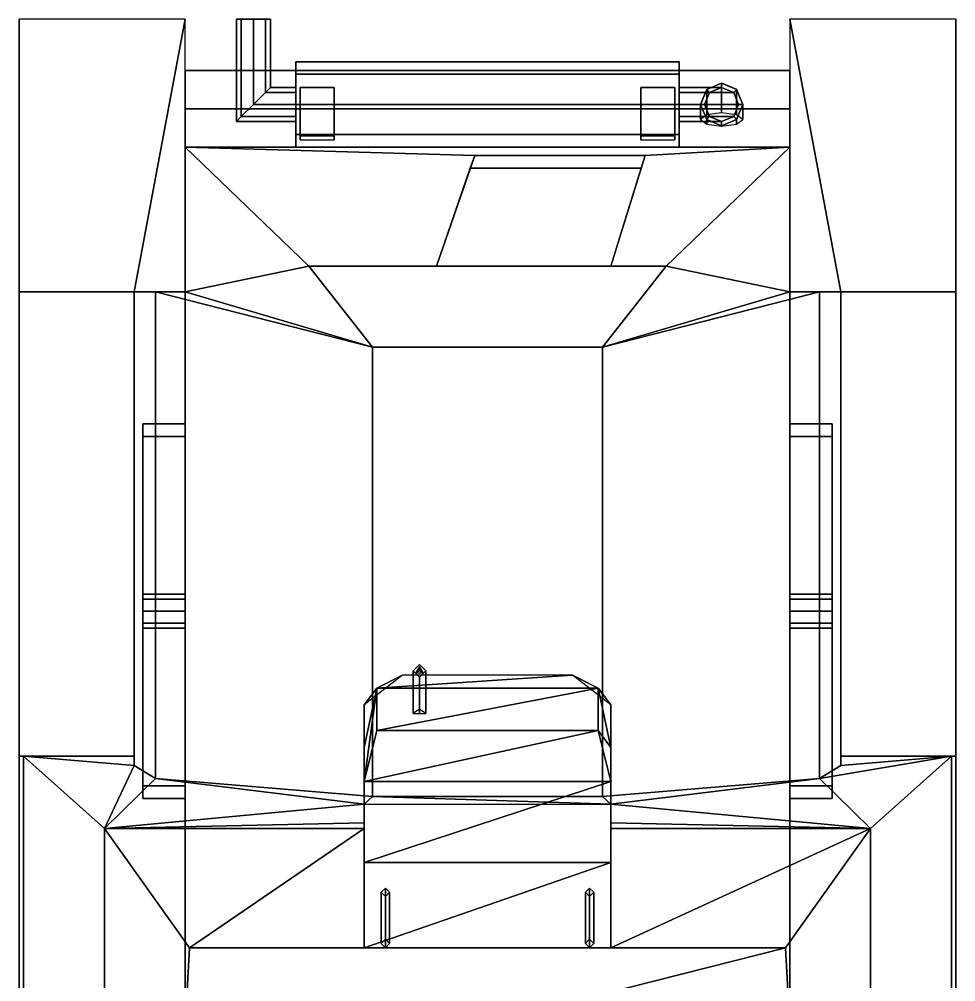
# Model space of a CAD drawing. Extents: x -1.1 to 1.1, y -2.21 to 2.31.
# Drawn here: x -1.1 to 1.1, y 0.05 to 2.31 of the extents above; entities that cross this region are included whole.
import ezdxf

# ---------------------------------------------------------------- set-up
doc = ezdxf.new("R2010")
doc.units = 0
doc.layers.get('0').update_dxf_attribs({"linetype": 'CONTINUOUS'})
doc.layers.add('FENDERS', color=6, linetype='CONTINUOUS')
doc.layers.add('SUSPENSION', color=5, linetype='CONTINUOUS')

msp = doc.modelspace()

# ---------------------------------------------------------------- linework, layer by layer
for points in [[(-0.59, 2.31, 1.09), (-0.5217, 2.31, 1.1183), (-0.51, 2.31, 1.09), (-0.5783, 2.31, 1.0617)], [(-0.5783, 2.31, 1.1183), (-0.55, 2.31, 1.13), (-0.5217, 2.31, 1.1183), (-0.59, 2.31, 1.09)], [(-0.59, 2.07, 1.09), (-0.5783, 2.0817, 1.1183), (-0.5783, 2.31, 1.1183), (-0.59, 2.31, 1.09)], [(-0.5783, 2.0817, 1.0617), (-0.59, 2.07, 1.09), (-0.59, 2.31, 1.09), (-0.5783, 2.31, 1.0617)], [(-0.5783, 2.31, 1.0617), (-0.51, 2.31, 1.09), (-0.5217, 2.31, 1.0617), (-0.55, 2.31, 1.05)], [(-0.5783, 2.0817, 1.1183), (-0.55, 2.11, 1.13), (-0.55, 2.31, 1.13), (-0.5783, 2.31, 1.1183)], [(-0.55, 2.11, 1.05), (-0.5783, 2.0817, 1.0617), (-0.5783, 2.31, 1.0617), (-0.55, 2.31, 1.05)], [(-0.5217, 2.1383, 1.0617), (-0.55, 2.11, 1.05), (-0.55, 2.31, 1.05), (-0.5217, 2.31, 1.0617)], [(-0.55, 2.11, 1.13), (-0.5217, 2.1383, 1.1183), (-0.5217, 2.31, 1.1183), (-0.55, 2.31, 1.13)], [(-0.51, 2.15, 1.09), (-0.5217, 2.1383, 1.0617), (-0.5217, 2.31, 1.0617), (-0.51, 2.31, 1.09)], [(-0.5217, 2.1383, 1.1183), (-0.51, 2.15, 1.09), (-0.51, 2.31, 1.09), (-0.5217, 2.31, 1.1183)], [(0.45, 2.21, 1.09), (0.45, 2.1807, 1.0193), (-0.45, 2.1807, 1.0193), (-0.45, 2.21, 1.09)], [(0.45, 2.1807, 1.1607), (0.45, 2.21, 1.09), (-0.45, 2.21, 1.09), (-0.45, 2.1807, 1.1607)], [(-0.45, 2.21, 1.09), (-0.45, 2.1807, 1.0193), (-0.45, 2.1383, 1.0617), (-0.45, 2.15, 1.09)], [(-0.45, 2.1807, 1.1607), (-0.45, 2.21, 1.09), (-0.45, 2.15, 1.09), (-0.45, 2.1383, 1.1183)], [(0.45, 2.1807, 1.0193), (0.45, 2.21, 1.09), (0.45, 2.15, 1.09), (0.45, 2.1383, 1.0617)], [(0.45, 2.21, 1.09), (0.45, 2.1807, 1.1607), (0.45, 2.1383, 1.1183), (0.45, 2.15, 1.09)], [(-0.71, 2.01, 1.05), (-0.71, 2.19, 0.42), (-0.71, -1.46, 1), (-0.71, 0.5689, 1.0497)], [(-0.71, 2.19, 0.42), (-0.71, 2.1, 0.33), (-0.71, -1.35, 0.33), (-0.71, -1.46, 1)], [(0.71, 2.01, 1.05), (0.71, 2.19, 0.42), (-0.71, 2.19, 0.42), (-0.71, 2.01, 1.05)], [(0.71, 2.19, 0.42), (0.71, 2.1, 0.33), (-0.71, 2.1, 0.33), (-0.71, 2.19, 0.42)], [(-0.45, 2.1807, 1.0193), (-0.45, 2.11, 0.99), (-0.45, 2.11, 1.05), (-0.45, 2.1383, 1.0617)], [(0.45, 2.1807, 1.0193), (0.45, 2.11, 0.99), (-0.45, 2.11, 0.99), (-0.45, 2.1807, 1.0193)], [(0.45, 2.11, 1.19), (0.45, 2.1807, 1.1607), (-0.45, 2.1807, 1.1607), (-0.45, 2.11, 1.19)], [(-0.45, 2.11, 1.19), (-0.45, 2.1807, 1.1607), (-0.45, 2.1383, 1.1183), (-0.45, 2.11, 1.13)], [(0.45, 2.11, 0.99), (0.45, 2.1807, 1.0193), (0.45, 2.1383, 1.0617), (0.45, 2.11, 1.05)], [(0.45, 2.1807, 1.1607), (0.45, 2.11, 1.19), (0.45, 2.11, 1.13), (0.45, 2.1383, 1.1183)], [(0.71, -1.46, 1), (0.71, 2.19, 0.42), (0.71, 2.01, 1.05), (0.71, 0.5689, 1.0497)], [(0.71, -1.35, 0.33), (0.71, 2.1, 0.33), (0.71, 2.19, 0.42), (0.71, -1.46, 1)], [(-0.51, 2.15, 1.09), (-0.5217, 2.1383, 1.1183), (-0.45, 2.1383, 1.1183), (-0.45, 2.15, 1.09)], [(-0.5217, 2.1383, 1.0617), (-0.51, 2.15, 1.09), (-0.45, 2.15, 1.09), (-0.45, 2.1383, 1.0617)], [(-0.44, 2.15, 0.99), (-0.44, 2.0271, 0.99), (-0.36, 2.0271, 0.99), (-0.36, 2.15, 0.99)], [(-0.36, 2.15, 0.96), (-0.36, 2.0357, 0.96), (-0.44, 2.0357, 0.96), (-0.44, 2.15, 0.96)], [(-0.44, 2.15, 0.96), (-0.44, 2.0357, 0.96), (-0.44, 2.0271, 0.99), (-0.44, 2.15, 0.99)], [(-0.36, 2.15, 0.99), (-0.36, 2.15, 0.96), (-0.44, 2.15, 0.96), (-0.44, 2.15, 0.99)], [(-0.36, 2.0271, 0.99), (-0.36, 2.0357, 0.96), (-0.36, 2.15, 0.96), (-0.36, 2.15, 0.99)], [(0.36, 2.15, 0.99), (0.36, 2.0271, 0.99), (0.44, 2.0271, 0.99), (0.44, 2.15, 0.99)], [(0.44, 2.15, 0.96), (0.44, 2.0357, 0.96), (0.36, 2.0357, 0.96), (0.36, 2.15, 0.96)], [(0.44, 2.15, 0.99), (0.44, 2.15, 0.96), (0.36, 2.15, 0.96), (0.36, 2.15, 0.99)], [(0.36, 2.15, 0.96), (0.36, 2.0357, 0.96), (0.36, 2.0271, 0.99), (0.36, 2.15, 0.99)], [(0.44, 2.0271, 0.99), (0.44, 2.0357, 0.96), (0.44, 2.15, 0.96), (0.44, 2.15, 0.99)], [(0.55, 2.15, 1.09), (0.5217, 2.1383, 1.0617), (0.45, 2.1383, 1.0617), (0.45, 2.15, 1.09)], [(0.5783, 2.1383, 1.1183), (0.55, 2.15, 1.09), (0.45, 2.15, 1.09), (0.45, 2.1383, 1.1183)], [(0.55, 2.0902, 0.7694), (0.515, 2.0856, 0.7856), (0.515, 2.1454, 0.8454), (0.55, 2.16, 0.8393)], [(0.55, 2.16, 0.96), (0.515, 2.1454, 0.96), (0.5217, 2.1383, 0.96), (0.55, 2.15, 0.96)], [(0.55, 2.16, 0.8393), (0.515, 2.1454, 0.8454), (0.515, 2.1454, 0.96), (0.55, 2.16, 0.96)], [(0.5217, 2.1383, 1.0617), (0.55, 2.15, 1.09), (0.55, 2.15, 0.96), (0.5217, 2.1383, 0.96)], [(0.585, 2.0856, 0.7856), (0.55, 2.0902, 0.7694), (0.55, 2.16, 0.8393), (0.585, 2.1454, 0.8454)], [(0.585, 2.1454, 0.8454), (0.55, 2.16, 0.8393), (0.55, 2.16, 0.96), (0.585, 2.1454, 0.96)], [(0.5854, 2.1454, 0.96), (0.5503, 2.1597, 0.96), (0.55, 2.15, 0.96), (0.5783, 2.1383, 0.96)], [(0.55, 2.15, 1.09), (0.5783, 2.1383, 1.1183), (0.5783, 2.1383, 0.96), (0.55, 2.15, 0.96)], [(-0.5217, 2.1383, 1.1183), (-0.55, 2.11, 1.13), (-0.45, 2.11, 1.13), (-0.45, 2.1383, 1.1183)], [(-0.55, 2.11, 1.05), (-0.5217, 2.1383, 1.0617), (-0.45, 2.1383, 1.0617), (-0.45, 2.11, 1.05)], [(0.5217, 2.1383, 1.0617), (0.51, 2.11, 1.05), (0.45, 2.11, 1.05), (0.45, 2.1383, 1.0617)], [(0.59, 2.11, 1.13), (0.5783, 2.1383, 1.1183), (0.45, 2.1383, 1.1183), (0.45, 2.11, 1.13)], [(0.515, 2.1454, 0.8454), (0.5, 2.11, 0.86), (0.5, 2.11, 0.96), (0.515, 2.1454, 0.96)], [(0.515, 2.0856, 0.7856), (0.5, 2.0744, 0.8244), (0.5, 2.11, 0.86), (0.515, 2.1454, 0.8454)], [(0.5146, 2.1454, 0.96), (0.5003, 2.1103, 0.96), (0.51, 2.11, 0.96), (0.5217, 2.1383, 0.96)], [(0.51, 2.11, 1.05), (0.5217, 2.1383, 1.0617), (0.5217, 2.1383, 0.96), (0.51, 2.11, 0.96)], [(0.6, 2.11, 0.96), (0.5854, 2.145, 0.96), (0.5783, 2.1383, 0.96), (0.59, 2.11, 0.96)], [(0.5783, 2.1383, 1.1183), (0.59, 2.11, 1.13), (0.59, 2.11, 0.96), (0.5783, 2.1383, 0.96)], [(0.6, 2.11, 0.86), (0.585, 2.1454, 0.8454), (0.585, 2.1454, 0.96), (0.6, 2.11, 0.96)], [(0.6, 2.0744, 0.8244), (0.585, 2.0856, 0.7856), (0.585, 2.1454, 0.8454), (0.6, 2.11, 0.86)], [(-0.5783, 2.0817, 1.0617), (-0.55, 2.11, 1.05), (-0.45, 2.11, 1.05), (-0.45, 2.0817, 1.0617)], [(-0.55, 2.11, 1.13), (-0.5783, 2.0817, 1.1183), (-0.45, 2.0817, 1.1183), (-0.45, 2.11, 1.13)], [(-0.45, 2.11, 0.99), (-0.45, 2.0393, 1.0193), (-0.45, 2.0817, 1.0617), (-0.45, 2.11, 1.05)], [(0.45, 2.11, 0.99), (0.45, 2.0393, 1.0193), (-0.45, 2.0393, 1.0193), (-0.45, 2.11, 0.99)], [(0.45, 2.0393, 1.1607), (0.45, 2.11, 1.19), (-0.45, 2.11, 1.19), (-0.45, 2.0393, 1.1607)], [(-0.45, 2.0393, 1.1607), (-0.45, 2.11, 1.19), (-0.45, 2.11, 1.13), (-0.45, 2.0817, 1.1183)], [(0.45, 2.0393, 1.0193), (0.45, 2.11, 0.99), (0.45, 2.11, 1.05), (0.45, 2.0817, 1.0617)], [(0.45, 2.11, 1.19), (0.45, 2.0393, 1.1607), (0.45, 2.0817, 1.1183), (0.45, 2.11, 1.13)], [(0.51, 2.11, 1.05), (0.5217, 2.0817, 1.0617), (0.45, 2.0817, 1.0617), (0.45, 2.11, 1.05)], [(0.5783, 2.0817, 1.1183), (0.59, 2.11, 1.13), (0.45, 2.11, 1.13), (0.45, 2.0817, 1.1183)], [(0.5, 2.11, 0.96), (0.5146, 2.075, 0.96), (0.5217, 2.0817, 0.96), (0.51, 2.11, 0.96)], [(0.5, 2.11, 0.86), (0.515, 2.0746, 0.8746), (0.515, 2.0746, 0.96), (0.5, 2.11, 0.96)], [(0.5, 2.0744, 0.8244), (0.515, 2.0633, 0.8633), (0.515, 2.0746, 0.8746), (0.5, 2.11, 0.86)], [(0.5217, 2.0817, 1.0617), (0.51, 2.11, 1.05), (0.51, 2.11, 0.96), (0.5217, 2.0817, 0.96)], [(0.59, 2.11, 1.13), (0.5783, 2.0817, 1.1183), (0.5783, 2.0817, 0.96), (0.59, 2.11, 0.96)], [(0.5854, 2.0746, 0.96), (0.5997, 2.1097, 0.96), (0.59, 2.11, 0.96), (0.5783, 2.0817, 0.96)], [(0.585, 2.0746, 0.8746), (0.6, 2.11, 0.86), (0.6, 2.11, 0.96), (0.585, 2.0746, 0.96)], [(0.585, 2.0633, 0.8633), (0.6, 2.0744, 0.8244), (0.6, 2.11, 0.86), (0.585, 2.0746, 0.8746)], [(-0.71, -1.35, 0.33), (-0.71, 2.1, 0.33), (0.71, 2.1, 0.33), (0.71, -1.35, 0.33)], [(-0.59, 2.07, 1.09), (-0.5783, 2.0817, 1.0617), (-0.45, 2.0817, 1.0617), (-0.45, 2.07, 1.09)], [(-0.5783, 2.0817, 1.1183), (-0.59, 2.07, 1.09), (-0.45, 2.07, 1.09), (-0.45, 2.0817, 1.1183)], [(-0.45, 2.01, 1.09), (-0.45, 2.0393, 1.1607), (-0.45, 2.0817, 1.1183), (-0.45, 2.07, 1.09)], [(-0.45, 2.0393, 1.0193), (-0.45, 2.01, 1.09), (-0.45, 2.07, 1.09), (-0.45, 2.0817, 1.0617)], [(0.45, 2.0393, 1.1607), (0.45, 2.01, 1.09), (0.45, 2.07, 1.09), (0.45, 2.0817, 1.1183)], [(0.45, 2.01, 1.09), (0.45, 2.0393, 1.0193), (0.45, 2.0817, 1.0617), (0.45, 2.07, 1.09)], [(0.5217, 2.0817, 1.0617), (0.55, 2.07, 1.09), (0.45, 2.07, 1.09), (0.45, 2.0817, 1.0617)], [(0.55, 2.07, 1.09), (0.5783, 2.0817, 1.1183), (0.45, 2.0817, 1.1183), (0.45, 2.07, 1.09)], [(0.5146, 2.0746, 0.96), (0.5497, 2.0603, 0.96), (0.55, 2.07, 0.96), (0.5217, 2.0817, 0.96)], [(0.55, 2.07, 1.09), (0.5217, 2.0817, 1.0617), (0.5217, 2.0817, 0.96), (0.55, 2.07, 0.96)], [(0.5783, 2.0817, 1.1183), (0.55, 2.07, 1.09), (0.55, 2.07, 0.96), (0.5783, 2.0817, 0.96)], [(0.55, 2.06, 0.96), (0.585, 2.0746, 0.96), (0.5783, 2.0817, 0.96), (0.55, 2.07, 0.96)], [(0.515, 2.0746, 0.8746), (0.55, 2.06, 0.8807), (0.55, 2.06, 0.96), (0.515, 2.0746, 0.96)], [(0.515, 2.0633, 0.8633), (0.55, 2.0587, 0.8794), (0.55, 2.06, 0.8807), (0.515, 2.0746, 0.8746)], [(0.55, 2.06, 0.8807), (0.585, 2.0746, 0.8746), (0.585, 2.0746, 0.96), (0.55, 2.06, 0.96)], [(0.55, 2.0587, 0.8794), (0.585, 2.0633, 0.8633), (0.585, 2.0746, 0.8746), (0.55, 2.06, 0.8807)], [(0.45, 2.0393, 1.0193), (0.45, 2.01, 1.09), (-0.45, 2.01, 1.09), (-0.45, 2.0393, 1.0193)], [(0.45, 2.01, 1.09), (0.45, 2.0393, 1.1607), (-0.45, 2.0393, 1.1607), (-0.45, 2.01, 1.09)], [(-0.12, 1.73, 1.24), (-0.03, 1.99, 1.0636), (-0.71, 2.01, 1.05), (-0.42, 1.73, 1.24)], [(0.37, 1.99, 1.0636), (0.71, 2.01, 1.05), (-0.71, 2.01, 1.05), (-0.03, 1.99, 1.0636)], [(-0.71, 2.01, 1.05), (-0.71, 2.01, 1.05), (-0.71, 1.67, 1.2), (-0.42, 1.73, 1.24)], [(-0.71, 2.01, 1.05), (-0.71, 2.01, 1.05), (-0.71, 1.67, 1.05), (-0.71, 1.67, 1.2)], [(-0.12, 1.73, 1.24), (-0.0404, 1.96, 1.22), (-0.03, 1.99, 1.1), (-0.03, 1.99, 1.0636)], [(0.3608, 1.96, 1.22), (0.37, 1.99, 1.1), (-0.03, 1.99, 1.1), (-0.0404, 1.96, 1.22)], [(0.37, 1.99, 1.1), (0.37, 1.99, 1.0636), (-0.03, 1.99, 1.0636), (-0.03, 1.99, 1.1)], [(0.42, 1.73, 1.24), (0.71, 2.01, 1.05), (0.37, 1.99, 1.0636), (0.29, 1.73, 1.24)], [(0.37, 1.99, 1.0636), (0.37, 1.99, 1.1), (0.3608, 1.96, 1.22), (0.29, 1.73, 1.24)], [(0.71, 1.67, 1.2), (0.71, 2.01, 1.05), (0.71, 2.01, 1.05), (0.42, 1.73, 1.24)], [(0.71, 1.67, 1.05), (0.71, 2.01, 1.05), (0.71, 2.01, 1.05), (0.71, 1.67, 1.2)], [(0.29, 1.73, 1.24), (0.3608, 1.96, 1.22), (-0.0404, 1.96, 1.22), (-0.12, 1.73, 1.24)], [(-0.71, 1.67, 1.2), (-0.71, 1.67, 1.2), (-0.27, 1.54, 1.35), (-0.42, 1.73, 1.24)], [(0.27, 1.54, 1.35), (0.42, 1.73, 1.24), (-0.42, 1.73, 1.24), (-0.27, 1.54, 1.35)], [(0.71, 1.67, 1.2), (0.42, 1.73, 1.24), (0.42, 1.73, 1.24), (0.27, 1.54, 1.35)], [(-0.83, 1.67, 1.09), (-0.71, 1.67, 1.09), (-0.71, 1.67, 0.97), (-0.83, 1.67, 0.97)], [(-0.83, 0.5577, 1.09), (-0.83, 1.67, 1.09), (-0.83, 1.67, 0.97), (-0.83, 0.58, 1.01)], [(-0.78, 1.67, 1.2), (-0.71, 1.67, 1.2), (-0.71, 1.67, 1.05), (-0.83, 1.67, 1.09)], [(-0.78, 0.527, 1.2), (-0.78, 1.67, 1.2), (-0.83, 1.67, 1.09), (-0.83, 0.5577, 1.09)], [(-0.27, 1.54, 1.35), (-0.71, 1.67, 1.2), (-0.71, 1.67, 1.2), (-0.78, 1.67, 1.2)], [(-0.27, 0.4852, 1.35), (-0.27, 1.54, 1.35), (-0.78, 1.67, 1.2), (-0.78, 0.527, 1.2)], [(0.78, 1.67, 1.2), (0.71, 1.67, 1.2), (0.71, 1.67, 1.2), (0.27, 1.54, 1.35)], [(0.78, 0.527, 1.2), (0.78, 1.67, 1.2), (0.27, 1.54, 1.35), (0.27, 0.4852, 1.35)], [(0.83, 1.67, 0.97), (0.71, 1.67, 0.97), (0.71, 1.67, 1.09), (0.83, 1.67, 1.09)], [(0.83, 1.67, 1.09), (0.71, 1.67, 1.05), (0.71, 1.67, 1.2), (0.78, 1.67, 1.2)], [(0.83, 0.5577, 1.09), (0.83, 1.67, 1.09), (0.78, 1.67, 1.2), (0.78, 0.527, 1.2)], [(0.83, 0.58, 1.01), (0.83, 1.67, 0.97), (0.83, 1.67, 1.09), (0.83, 0.5577, 1.09)], [(0.27, 0.4852, 1.35), (0.27, 1.54, 1.35), (-0.27, 1.54, 1.35), (-0.27, 0.4852, 1.35)], [(-0.175, 0.78, 1.9), (-0.16, 0.765, 1.9), (-0.145, 0.78, 1.9), (-0.16, 0.795, 1.9)], [(-0.16, 0.795, 1.69), (-0.175, 0.78, 1.69), (-0.175, 0.78, 1.9), (-0.16, 0.795, 1.9)], [(-0.145, 0.78, 1.69), (-0.16, 0.795, 1.69), (-0.16, 0.795, 1.9), (-0.145, 0.78, 1.9)], [(-0.26, 0.739, 1.57), (-0.2, 0.77, 1.47), (-0.29, 0.7, 1.45), (-0.26, 0.739, 1.57)], [(0.2, 0.77, 1.47), (-0.2, 0.77, 1.47), (-0.26, 0.739, 1.57), (0.2, 0.77, 1.47)], [(0.2, 0.77, 1.47), (-0.26, 0.739, 1.57), (0.26, 0.739, 1.57), (0.2, 0.77, 1.47)], [(-0.175, 0.78, 1.73), (-0.16, 0.765, 1.715), (-0.16, 0.69, 1.715), (-0.175, 0.68, 1.73)], [(-0.16, 0.765, 1.745), (-0.175, 0.78, 1.73), (-0.175, 0.68, 1.73), (-0.16, 0.68, 1.745)], [(-0.175, 0.78, 1.69), (-0.16, 0.765, 1.69), (-0.16, 0.765, 1.9), (-0.175, 0.78, 1.9)], [(-0.16, 0.79, 1.9), (-0.1687, 0.775, 1.9), (-0.16, 0.78, 2.9)], [(-0.1687, 0.775, 1.9), (-0.1513, 0.775, 1.9), (-0.16, 0.78, 2.9)], [(-0.1513, 0.775, 1.9), (-0.16, 0.79, 1.9), (-0.16, 0.78, 2.9)], [(-0.145, 0.78, 1.73), (-0.16, 0.765, 1.745), (-0.16, 0.68, 1.745), (-0.145, 0.68, 1.73)], [(-0.16, 0.765, 1.715), (-0.145, 0.78, 1.73), (-0.145, 0.68, 1.73), (-0.16, 0.69, 1.715)], [(-0.16, 0.765, 1.69), (-0.145, 0.78, 1.69), (-0.145, 0.78, 1.9), (-0.16, 0.765, 1.9)], [(0.26, 0.739, 1.57), (0.29, 0.7, 1.45), (0.2, 0.77, 1.47), (0.26, 0.739, 1.57)], [(-0.26, 0.739, 1.57), (-0.29, 0.6, 1.6), (-0.29, 0.52, 1.89), (-0.26, 0.739, 1.57)], [(-0.29, 0.52, 1.89), (-0.26, 0.64, 1.89), (-0.26, 0.739, 1.57), (-0.29, 0.52, 1.89)], [(-0.26, 0.739, 1.57), (-0.29, 0.7, 1.45), (-0.29, 0.6, 1.6), (-0.26, 0.739, 1.57)], [(0.26, 0.739, 1.57), (-0.26, 0.64, 1.89), (0.26, 0.64, 1.89), (0.26, 0.739, 1.57)], [(0.26, 0.739, 1.57), (-0.26, 0.739, 1.57), (-0.26, 0.64, 1.89), (0.26, 0.739, 1.57)], [(0.26, 0.64, 1.89), (0.29, 0.6, 1.6), (0.26, 0.739, 1.57), (0.26, 0.64, 1.89)], [(0.29, 0.6, 1.6), (0.29, 0.7, 1.45), (0.26, 0.739, 1.57), (0.29, 0.6, 1.6)], [(-0.29, 0.4668, 1.4163), (-0.29, 0.4233, 1.5721), (-0.29, 0.7, 1.45), (-0.29, 0.4668, 1.4163)], [(-0.29, 0.7, 1.45), (-0.29, 0.4233, 1.5721), (-0.29, 0.6, 1.6), (-0.29, 0.7, 1.45)], [(0.29, 0.4233, 1.5721), (0.29, 0.4668, 1.4163), (0.29, 0.7, 1.45), (0.29, 0.4233, 1.5721)], [(0.29, 0.4233, 1.5721), (0.29, 0.7, 1.45), (0.29, 0.6, 1.6), (0.29, 0.4233, 1.5721)], [(-0.29, 0.52, 1.89), (0.26, 0.64, 1.89), (-0.26, 0.64, 1.89), (-0.29, 0.52, 1.89)], [(-0.29, 0.52, 1.89), (0.29, 0.52, 1.89), (0.26, 0.64, 1.89), (-0.29, 0.52, 1.89)], [(0.26, 0.64, 1.89), (0.29, 0.52, 1.89), (0.29, 0.6, 1.6), (0.26, 0.64, 1.89)], [(-0.29, 0.41, 1.62), (-0.29, 0.52, 1.89), (-0.29, 0.6, 1.6), (-0.29, 0.41, 1.62)], [(-0.29, 0.4233, 1.5721), (-0.29, 0.41, 1.62), (-0.29, 0.6, 1.6), (-0.29, 0.4233, 1.5721)], [(0.29, 0.52, 1.89), (0.29, 0.41, 1.62), (0.29, 0.6, 1.6), (0.29, 0.52, 1.89)], [(0.29, 0.41, 1.62), (0.29, 0.4233, 1.5721), (0.29, 0.6, 1.6), (0.29, 0.41, 1.62)], [(-0.9, -0.79, 1.65), (-0.9, 0.41, 1.62), (-1.09, 0.58, 1.01), (-1.09, -1, 1.07)], [(-0.9, 0.41, 1.62), (-0.83, 0.5577, 1.09), (-1.09, 0.58, 1.01), (-0.9, 0.41, 1.62)], [(-0.83, 0.5577, 1.09), (-0.83, 0.58, 1.01), (-1.09, 0.58, 1.01), (-0.83, 0.5577, 1.09)], [(-0.71, -1.46, 1), (-0.71, 0.5577, 1.0899), (-0.71, 0.5689, 1.0497)], [(0.71, -1.46, 1), (0.71, 0.5689, 1.0497), (0.71, 0.5577, 1.0899), (0.71, -1.46, 1)], [(0.9, 0.41, 1.62), (1.09, 0.58, 1.01), (0.78, 0.527, 1.2), (0.9, 0.41, 1.62)], [(1.09, 0.58, 1.01), (0.83, 0.5577, 1.09), (0.78, 0.527, 1.2), (1.09, 0.58, 1.01)], [(1.09, 0.58, 1.01), (0.83, 0.58, 1.01), (0.83, 0.5577, 1.09), (1.09, 0.58, 1.01)], [(1.09, -1, 1.07), (1.09, 0.58, 1.01), (0.9, 0.41, 1.62), (0.9, -0.79, 1.65)], [(-0.9, 0.41, 1.62), (-0.78, 0.527, 1.2), (-0.83, 0.5577, 1.09), (-0.9, 0.41, 1.62)], [(-0.71, -1.46, 1), (-0.71, -1.4298, 1.09), (-0.71, 0.5577, 1.0899)], [(0.71, -1.46, 1), (0.71, 0.5577, 1.0899), (0.71, -1.4298, 1.09), (0.71, -1.46, 1)], [(-0.9, 0.41, 1.62), (-0.29, 0.4668, 1.4163), (-0.78, 0.527, 1.2), (-0.9, 0.41, 1.62)], [(-0.29, 0.4668, 1.4163), (-0.27, 0.4852, 1.35), (-0.78, 0.527, 1.2), (-0.29, 0.4668, 1.4163)], [(-0.29, 0.33, 1.89), (0.29, 0.52, 1.89), (-0.29, 0.52, 1.89), (-0.29, 0.33, 1.89)], [(-0.29, 0.33, 1.89), (0.29, 0.33, 1.89), (0.29, 0.52, 1.89), (-0.29, 0.33, 1.89)], [(-0.29, 0.13, 1.89), (-0.29, 0.52, 1.89), (-0.29, 0.41, 1.62), (-0.29, 0.13, 1.89)], [(0.29, 0.4668, 1.4163), (0.78, 0.527, 1.2), (0.27, 0.4852, 1.35), (0.29, 0.4668, 1.4163)], [(0.9, 0.41, 1.62), (0.78, 0.527, 1.2), (0.29, 0.4668, 1.4163), (0.9, 0.41, 1.62)], [(0.29, 0.52, 1.89), (0.29, 0.13, 1.89), (0.29, 0.41, 1.62), (0.29, 0.52, 1.89)], [(-0.29, 0.4668, 1.4163), (0.29, 0.4668, 1.4163), (-0.27, 0.4852, 1.35), (-0.29, 0.4668, 1.4163)], [(-0.27, 0.4852, 1.35), (0.29, 0.4668, 1.4163), (0.27, 0.4852, 1.35), (-0.27, 0.4852, 1.35)], [(-0.9, 0.41, 1.62), (-0.29, 0.4233, 1.5721), (-0.29, 0.4668, 1.4163), (-0.9, 0.41, 1.62)], [(0.9, 0.41, 1.62), (0.29, 0.4668, 1.4163), (0.29, 0.4233, 1.5721), (0.9, 0.41, 1.62)], [(-0.9, 0.41, 1.62), (-0.29, 0.41, 1.62), (-0.29, 0.4233, 1.5721), (-0.9, 0.41, 1.62)], [(-0.29, 0.41, 1.62), (-0.9, 0.41, 1.62), (-0.7, 0.13, 1.89), (-0.29, 0.41, 1.62)], [(-0.72, -0.23, 1.89), (-0.7, 0.13, 1.89), (-0.9, 0.41, 1.62), (-0.9, -0.79, 1.65)], [(-0.29, 0.41, 1.62), (-0.7, 0.13, 1.89), (-0.29, 0.13, 1.89), (-0.29, 0.41, 1.62)], [(0.9, 0.41, 1.62), (0.29, 0.4233, 1.5721), (0.29, 0.41, 1.62), (0.9, 0.41, 1.62)], [(0.9, 0.41, 1.62), (0.29, 0.41, 1.62), (0.29, 0.13, 1.89), (0.9, 0.41, 1.62)], [(0.9, 0.41, 1.62), (0.29, 0.13, 1.89), (0.7, 0.13, 1.89), (0.9, 0.41, 1.62)], [(0.9, -0.79, 1.65), (0.9, 0.41, 1.62), (0.7, 0.13, 1.89), (0.72, -0.23, 1.89)], [(-0.29, 0.13, 1.91), (0.29, 0.13, 1.91), (0.29, 0.33, 1.91), (-0.29, 0.13, 1.91)], [(-0.29, 0.13, 1.91), (0.29, 0.33, 1.91), (-0.29, 0.33, 1.91), (-0.29, 0.13, 1.91)], [(-0.29, 0.33, 1.89), (0.29, 0.33, 1.91), (0.29, 0.33, 1.89), (-0.29, 0.33, 1.89)], [(-0.29, 0.33, 1.89), (-0.29, 0.33, 1.91), (0.29, 0.33, 1.91), (-0.29, 0.33, 1.89)], [(-0.29, 0.13, 1.89), (-0.29, 0.33, 1.91), (-0.29, 0.33, 1.89), (-0.29, 0.13, 1.89)], [(-0.29, 0.13, 1.89), (-0.29, 0.13, 1.91), (-0.29, 0.33, 1.91), (-0.29, 0.13, 1.89)], [(0.29, 0.33, 1.91), (0.29, 0.13, 1.91), (0.29, 0.13, 1.89), (0.29, 0.33, 1.89)], [(-0.24, 0.27, 1.91), (-0.25, 0.26, 1.91), (-0.25, 0.26, 1.96), (-0.24, 0.27, 1.97)], [(-0.24, 0.27, 1.97), (-0.25, 0.26, 1.96), (-0.25, 0.14, 1.96), (-0.24, 0.13, 1.97)], [(-0.25, 0.26, 1.91), (-0.24, 0.25, 1.91), (-0.24, 0.25, 1.95), (-0.25, 0.26, 1.96)], [(-0.25, 0.26, 1.96), (-0.24, 0.25, 1.95), (-0.24, 0.15, 1.95), (-0.25, 0.14, 1.96)], [(-0.23, 0.26, 1.91), (-0.24, 0.27, 1.91), (-0.24, 0.27, 1.97), (-0.23, 0.26, 1.96)], [(-0.23, 0.26, 1.96), (-0.24, 0.27, 1.97), (-0.24, 0.13, 1.97), (-0.23, 0.14, 1.96)], [(-0.24, 0.25, 1.91), (-0.23, 0.26, 1.91), (-0.23, 0.26, 1.96), (-0.24, 0.25, 1.95)], [(-0.24, 0.25, 1.95), (-0.23, 0.26, 1.96), (-0.23, 0.14, 1.96), (-0.24, 0.15, 1.95)], [(0.24, 0.27, 1.91), (0.23, 0.26, 1.91), (0.23, 0.26, 1.96), (0.24, 0.27, 1.97)], [(0.24, 0.27, 1.97), (0.23, 0.26, 1.96), (0.23, 0.14, 1.96), (0.24, 0.13, 1.97)], [(0.23, 0.26, 1.91), (0.24, 0.25, 1.91), (0.24, 0.25, 1.95), (0.23, 0.26, 1.96)], [(0.23, 0.26, 1.96), (0.24, 0.25, 1.95), (0.24, 0.15, 1.95), (0.23, 0.14, 1.96)], [(0.25, 0.26, 1.91), (0.24, 0.27, 1.91), (0.24, 0.27, 1.97), (0.25, 0.26, 1.96)], [(0.25, 0.26, 1.96), (0.24, 0.27, 1.97), (0.24, 0.13, 1.97), (0.25, 0.14, 1.96)], [(0.24, 0.25, 1.91), (0.25, 0.26, 1.91), (0.25, 0.26, 1.96), (0.24, 0.25, 1.95)], [(0.24, 0.25, 1.95), (0.25, 0.26, 1.96), (0.25, 0.14, 1.96), (0.24, 0.15, 1.95)], [(-0.24, 0.15, 1.91), (-0.25, 0.14, 1.91), (-0.25, 0.14, 1.96), (-0.24, 0.15, 1.95)], [(-0.25, 0.14, 1.91), (-0.24, 0.13, 1.91), (-0.24, 0.13, 1.97), (-0.25, 0.14, 1.96)], [(-0.23, 0.14, 1.91), (-0.24, 0.15, 1.91), (-0.24, 0.15, 1.95), (-0.23, 0.14, 1.96)], [(-0.24, 0.13, 1.91), (-0.23, 0.14, 1.91), (-0.23, 0.14, 1.96), (-0.24, 0.13, 1.97)], [(0.24, 0.15, 1.91), (0.23, 0.14, 1.91), (0.23, 0.14, 1.96), (0.24, 0.15, 1.95)], [(0.23, 0.14, 1.91), (0.24, 0.13, 1.91), (0.24, 0.13, 1.97), (0.23, 0.14, 1.96)], [(0.25, 0.14, 1.91), (0.24, 0.15, 1.91), (0.24, 0.15, 1.95), (0.25, 0.14, 1.96)], [(0.24, 0.13, 1.91), (0.25, 0.14, 1.91), (0.25, 0.14, 1.96), (0.24, 0.13, 1.97)], [(-0.72, -0.23, 1.91), (0.72, -0.23, 1.91), (0.7, 0.13, 1.91), (-0.72, -0.23, 1.91)], [(-0.72, -0.23, 1.91), (0.7, 0.13, 1.91), (-0.7, 0.13, 1.91), (-0.72, -0.23, 1.91)], [(-0.72, -0.23, 1.91), (-0.7, 0.13, 1.91), (-0.7, 0.13, 1.89), (-0.72, -0.23, 1.89)], [(-0.29, 0.13, 1.89), (-0.7, 0.13, 1.91), (-0.29, 0.13, 1.91), (-0.29, 0.13, 1.89)], [(-0.29, 0.13, 1.89), (-0.7, 0.13, 1.89), (-0.7, 0.13, 1.91), (-0.29, 0.13, 1.89)], [(0.7, 0.13, 1.89), (0.29, 0.13, 1.89), (0.29, 0.13, 1.91), (0.7, 0.13, 1.89)], [(0.7, 0.13, 1.89), (0.29, 0.13, 1.91), (0.7, 0.13, 1.91), (0.7, 0.13, 1.89)], [(0.7, 0.13, 1.91), (0.72, -0.23, 1.91), (0.72, -0.23, 1.89), (0.7, 0.13, 1.89)]]:
    msp.add_3dface(points)
at = {"layer": 'FENDERS'}
for points in [[(-1.1, 1.67, 0.97), (-1.1, 2.31, 0.94), (-1.1, 2.31, 0.91), (-1.1, 1.67, 0.94)], [(-0.83, 1.67, 0.97), (-0.71, 2.31, 0.94), (-1.1, 2.31, 0.94), (-1.1, 1.67, 0.97)], [(-0.71, 1.67, 0.97), (-0.71, 2.31, 0.94), (-0.71, 2.31, 0.94), (-0.83, 1.67, 0.97)], [(0.83, 1.67, 0.97), (0.71, 2.31, 0.94), (0.71, 2.31, 0.94), (0.71, 1.67, 0.97)], [(1.1, 1.67, 0.97), (1.1, 2.31, 0.94), (0.71, 2.31, 0.94), (0.83, 1.67, 0.97)], [(1.1, 1.67, 0.94), (1.1, 2.31, 0.91), (1.1, 2.31, 0.94), (1.1, 1.67, 0.97)], [(-1.1, 0.58, 1.01), (-1.1, 1.67, 0.97), (-1.1, 1.67, 0.94), (-1.1, 0.58, 0.98)], [(-0.83, 0.58, 1.01), (-0.83, 1.67, 0.97), (-1.1, 1.67, 0.97), (-1.1, 0.58, 1.01)], [(1.1, 0.58, 1.01), (1.1, 1.67, 0.97), (0.83, 1.67, 0.97), (0.83, 0.58, 1.01)], [(1.1, 0.58, 0.98), (1.1, 1.67, 0.94), (1.1, 1.67, 0.97), (1.1, 0.58, 1.01)], [(-1.09, -1, 1.07), (-1.09, 0.58, 1.01), (-1.1, 0.58, 1.01), (-1.1, -1, 1.07)], [(-1.1, -1, 1.07), (-1.1, 0.58, 1.01), (-1.1, 0.58, 0.98), (-1.1, -1, 1.04)], [(1.1, -1, 1.07), (1.1, 0.58, 1.01), (1.09, 0.58, 1.01), (1.09, -1, 1.07)], [(1.1, -1, 1.04), (1.1, 0.58, 0.98), (1.1, 0.58, 1.01), (1.1, -1, 1.07)]]:
    msp.add_3dface(points, dxfattribs=at)
at = {"layer": 'SUSPENSION'}
for points in [[(-0.71, 0.96, 0.65), (-0.71, 1.36, 0.52), (-0.81, 1.36, 0.52), (-0.81, 0.96, 0.65)], [(-0.81, 0.96, 0.65), (-0.81, 1.36, 0.52), (-0.81, 0.92, 0.41), (-0.81, 0.96, 0.65)], [(-0.81, 1.33, 0.38), (-0.81, 1.36, 0.38), (-0.71, 1.36, 0.38), (-0.71, 1.33, 0.38)], [(-0.71, 1.36, 0.52), (-0.71, 1.36, 0.38), (-0.81, 1.36, 0.38), (-0.81, 1.36, 0.52)], [(-0.81, 1.36, 0.52), (-0.81, 1.36, 0.38), (-0.81, 1.33, 0.38), (-0.81, 0.92, 0.41)], [(0.81, 0.96, 0.65), (0.81, 1.36, 0.52), (0.71, 1.36, 0.52), (0.71, 0.96, 0.65)], [(0.71, 1.33, 0.38), (0.71, 1.36, 0.38), (0.81, 1.36, 0.38), (0.81, 1.33, 0.38)], [(0.81, 1.36, 0.52), (0.81, 1.36, 0.38), (0.71, 1.36, 0.38), (0.71, 1.36, 0.52)], [(0.81, 0.92, 0.41), (0.81, 1.36, 0.52), (0.81, 0.96, 0.65), (0.81, 0.88, 0.65)], [(0.81, 1.33, 0.38), (0.81, 1.36, 0.38), (0.81, 1.36, 0.52), (0.81, 0.92, 0.41)], [(-0.81, 0.92, 0.41), (-0.81, 1.33, 0.38), (-0.71, 1.33, 0.38), (-0.71, 0.92, 0.41)], [(0.71, 0.92, 0.41), (0.71, 1.33, 0.38), (0.81, 1.33, 0.38), (0.81, 0.92, 0.41)], [(-0.81, 0.92, 0.41), (-0.81, 0.48, 0.52), (-0.81, 0.88, 0.65), (-0.81, 0.96, 0.65)], [(-0.81, 0.9483, 0.3417), (-0.81, 0.88, 0.37), (-0.81, 0.8917, 0.3983), (-0.81, 0.96, 0.37)], [(-0.81, 0.96, 0.37), (-0.81, 0.8917, 0.3983), (-0.81, 0.92, 0.41), (-0.81, 0.9483, 0.3983)], [(-0.81, 0.96, 0.37), (-0.81, 0.9483, 0.3983), (-0.71, 0.9483, 0.3983), (-0.71, 0.96, 0.37)], [(-0.81, 0.9483, 0.3417), (-0.81, 0.96, 0.37), (-0.71, 0.96, 0.37), (-0.71, 0.9483, 0.3417)], [(-0.81, 0.96, 0.65), (-0.81, 0.88, 0.65), (-0.71, 0.88, 0.65), (-0.71, 0.96, 0.65)], [(0.81, 0.96, 0.37), (0.81, 0.9483, 0.3417), (0.71, 0.9483, 0.3417), (0.71, 0.96, 0.37)], [(0.81, 0.9483, 0.3983), (0.81, 0.96, 0.37), (0.71, 0.96, 0.37), (0.71, 0.9483, 0.3983)], [(0.81, 0.88, 0.65), (0.81, 0.96, 0.65), (0.71, 0.96, 0.65), (0.71, 0.88, 0.65)], [(0.81, 0.8917, 0.3417), (0.81, 0.96, 0.37), (0.81, 0.9483, 0.3983), (0.81, 0.88, 0.37)], [(0.81, 0.92, 0.33), (0.81, 0.9483, 0.3417), (0.81, 0.96, 0.37), (0.81, 0.8917, 0.3417)], [(-0.81, 0.92, 0.33), (-0.81, 0.8917, 0.3417), (-0.81, 0.88, 0.37), (-0.81, 0.9483, 0.3417)], [(-0.81, 0.9483, 0.3983), (-0.81, 0.92, 0.41), (-0.71, 0.92, 0.41), (-0.71, 0.9483, 0.3983)], [(-0.81, 0.92, 0.33), (-0.81, 0.9483, 0.3417), (-0.71, 0.9483, 0.3417), (-0.71, 0.92, 0.33)], [(0.81, 0.9483, 0.3417), (0.81, 0.92, 0.33), (0.71, 0.92, 0.33), (0.71, 0.9483, 0.3417)], [(0.81, 0.92, 0.41), (0.81, 0.9483, 0.3983), (0.71, 0.9483, 0.3983), (0.71, 0.92, 0.41)], [(0.81, 0.88, 0.37), (0.81, 0.9483, 0.3983), (0.81, 0.92, 0.41), (0.81, 0.8917, 0.3983)], [(-0.71, 0.92, 0.41), (-0.71, 0.51, 0.38), (-0.81, 0.51, 0.38), (-0.81, 0.92, 0.41)], [(-0.81, 0.51, 0.38), (-0.81, 0.48, 0.38), (-0.81, 0.48, 0.52), (-0.81, 0.92, 0.41)], [(-0.81, 0.92, 0.41), (-0.81, 0.8917, 0.3983), (-0.71, 0.8917, 0.3983), (-0.71, 0.92, 0.41)], [(-0.81, 0.8917, 0.3417), (-0.81, 0.92, 0.33), (-0.71, 0.92, 0.33), (-0.71, 0.8917, 0.3417)], [(0.81, 0.92, 0.33), (0.81, 0.8917, 0.3417), (0.71, 0.8917, 0.3417), (0.71, 0.92, 0.33)], [(0.81, 0.8917, 0.3983), (0.81, 0.92, 0.41), (0.71, 0.92, 0.41), (0.71, 0.8917, 0.3983)], [(0.81, 0.92, 0.41), (0.81, 0.51, 0.38), (0.71, 0.51, 0.38), (0.71, 0.92, 0.41)], [(0.81, 0.88, 0.65), (0.81, 0.48, 0.52), (0.81, 0.92, 0.41), (0.81, 0.88, 0.65)], [(0.81, 0.48, 0.52), (0.81, 0.48, 0.38), (0.81, 0.51, 0.38), (0.81, 0.92, 0.41)], [(-0.81, 0.8917, 0.3983), (-0.81, 0.88, 0.37), (-0.71, 0.88, 0.37), (-0.71, 0.8917, 0.3983)], [(-0.81, 0.88, 0.37), (-0.81, 0.8917, 0.3417), (-0.71, 0.8917, 0.3417), (-0.71, 0.88, 0.37)], [(0.81, 0.8917, 0.3417), (0.81, 0.88, 0.37), (0.71, 0.88, 0.37), (0.71, 0.8917, 0.3417)], [(0.81, 0.88, 0.37), (0.81, 0.8917, 0.3983), (0.71, 0.8917, 0.3983), (0.71, 0.88, 0.37)], [(-0.81, 0.88, 0.65), (-0.81, 0.48, 0.52), (-0.71, 0.48, 0.52), (-0.71, 0.88, 0.65)], [(0.71, 0.88, 0.65), (0.71, 0.48, 0.52), (0.81, 0.48, 0.52), (0.81, 0.88, 0.65)], [(-0.71, 0.51, 0.38), (-0.71, 0.48, 0.38), (-0.81, 0.48, 0.38), (-0.81, 0.51, 0.38)], [(0.81, 0.51, 0.38), (0.81, 0.48, 0.38), (0.71, 0.48, 0.38), (0.71, 0.51, 0.38)], [(-0.81, 0.48, 0.52), (-0.81, 0.48, 0.38), (-0.71, 0.48, 0.38), (-0.71, 0.48, 0.52)], [(0.71, 0.48, 0.52), (0.71, 0.48, 0.38), (0.81, 0.48, 0.38), (0.81, 0.48, 0.52)]]:
    msp.add_3dface(points, dxfattribs=at)

doc.saveas('drawing.dxf')
